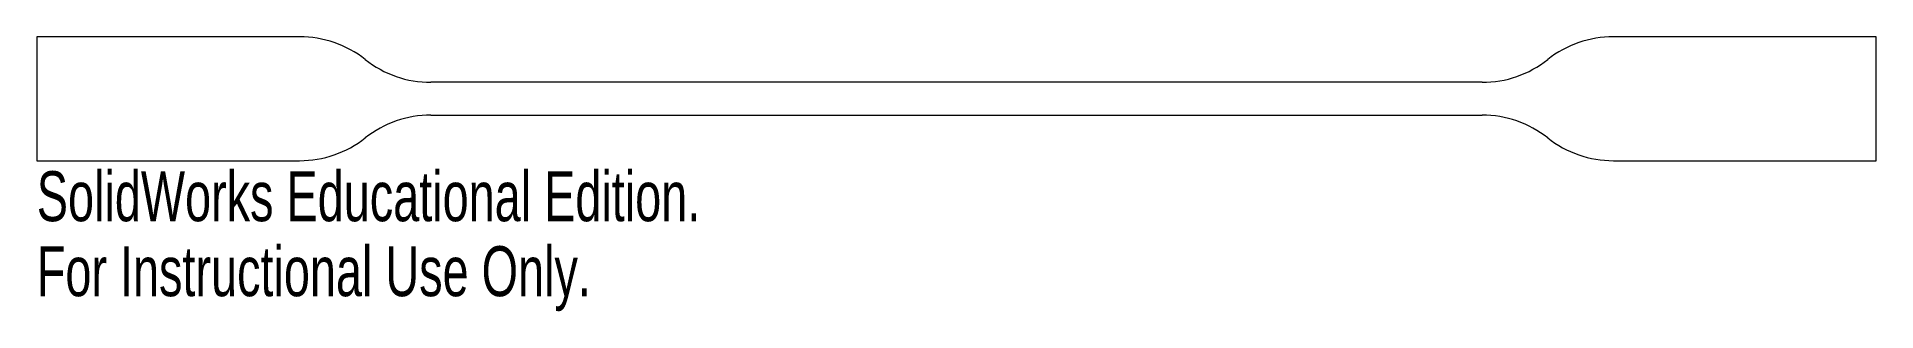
# Model space of a CAD drawing. Header units: inches. Extents: x 0 to 7, y -0.57 to 0.47.
import ezdxf

# ---------------------------------------------------------------- set-up
doc = ezdxf.new("R2010")
doc.units = ezdxf.units.IN
doc.header["$MEASUREMENT"] = 0
doc.styles.add('SLDTEXTSTYLE0', font='TXT', dxfattribs={"width": 0.7})

msp = doc.modelspace()

# ---------------------------------------------------------------- linework, layer by layer
at = {"color": 7, "linetype": 'Continuous', "lineweight": 15}
for p, q in [((1, 0.472), (0, 0.472)), ((0, 0.472), (0, 0)), ((7, 0.472), (6, 0.472)), ((7, 0), (7, 0.472)), ((5.5, 0.2985), (1.5, 0.2985)), ((1.5, 0.1735), (5.5, 0.1735)), ((0, 0), (1, 0)), ((6, 0), (7, 0))]:
    msp.add_line(p, q, dxfattribs=at)
for centre, start, end in [((1, 0.0684), 51.72645, 90), ((6, 0.0684), 90, 128.27355), ((1.5, 0.7021), 231.72645, 270), ((5.5, 0.7021), 270, 308.27355), ((1.5, -0.2301), 90, 128.27355), ((5.5, -0.2301), 51.72645, 90), ((1, 0.4036), 270, 308.27355), ((6, 0.4036), 231.72645, 270)]:
    msp.add_arc(centre, 0.4036, start, end, dxfattribs=at)

# ---------------------------------------------------------------- texts
at = {"color": 7, "linetype": 'Continuous', "char_height": 0.1903, "attachment_point": 1, "style": 'SLDTEXTSTYLE0'}
for s, insert in [('SolidWorks Educational Edition.', (0, -0.0401)), ('For Instructional Use Only.', (0, -0.3256))]:
    msp.add_mtext(s, dxfattribs=dict(at, insert=insert))

doc.saveas('drawing.dxf')
